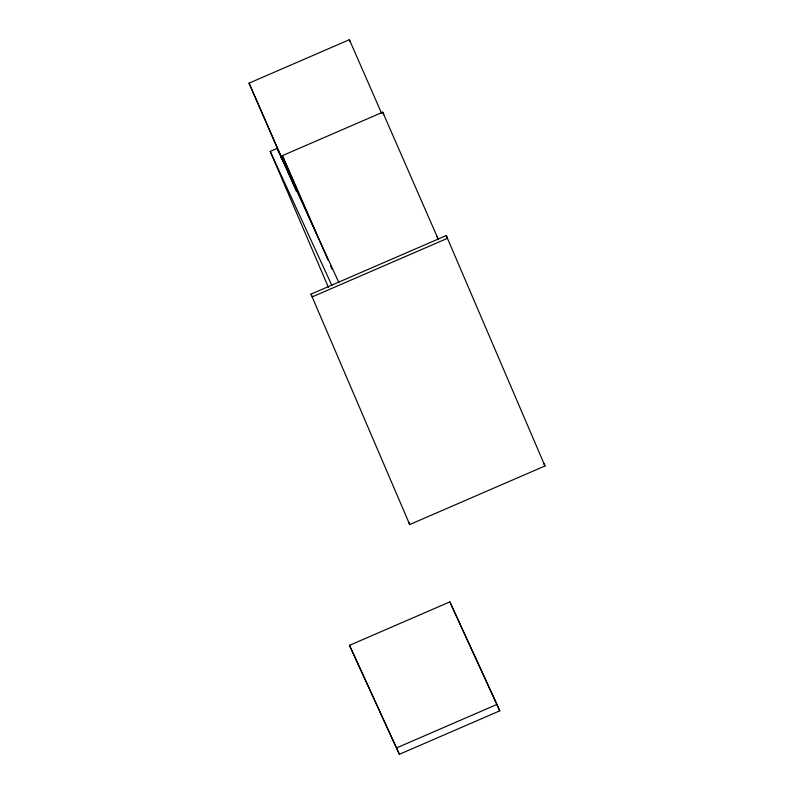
<?xml version="1.0" encoding="UTF-8"?>
<svg xmlns="http://www.w3.org/2000/svg" width="794" height="794" viewBox="0 0 794 794"><rect width="100%" height="100%" fill="white"/><g stroke="black" fill="none" stroke-linecap="round" stroke-linejoin="round"><path stroke-width="1.19" d="M283.359 161.797L249.028 83.162L349.39 39.7L381.666 113.463M328.448 287.428L270.218 151.406L277.195 148.379L338.839 282.406M316.697 234.299L282.376 155.654L382.728 112.202L438.417 239.639M310.99 294.147L446.258 235.57L447.508 238.309L312.241 296.877L310.99 294.147L409.704 524.546L544.972 465.969L446.258 235.57M349.479 645.343L449.841 601.892L496.994 704.417L499.744 710.838L399.392 754.3L349.479 645.343L399.392 754.3M396.633 747.879L496.994 704.417M543.711 463.23L544.972 465.969M270.218 151.406L331.862 285.433M499.744 710.838L449.841 601.892M408.444 521.807L409.704 524.546M282.376 155.654L328.061 260.065M330.542 265.732L332.031 269.136M249.028 83.162L296.202 190.967M277.195 148.379L279.141 152.914M280.6 156.319L282.049 159.713M436.928 236.235L438.308 239.649M382.728 112.202L383.79 114.812M349.39 39.7L350.442 42.31"/></g></svg>
